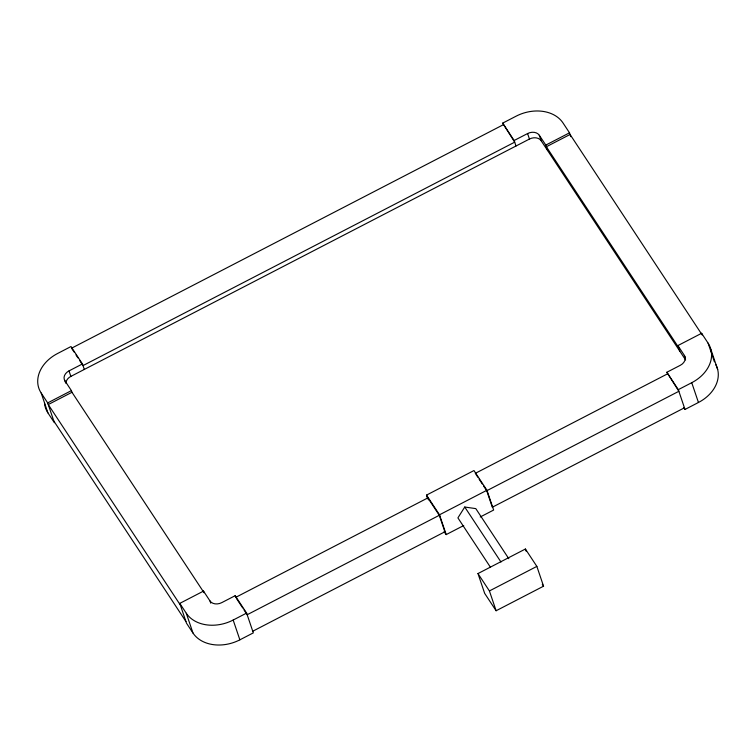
<?xml version="1.0" encoding="UTF-8"?>
<svg xmlns="http://www.w3.org/2000/svg" width="756" height="756" viewBox="0 0 756 756"><rect width="100%" height="100%" fill="white"/><g stroke="black" fill="none" stroke-linecap="round" stroke-linejoin="round"><path stroke-width="1.13" d="M508.797 558.703L475.798 508.618L464.751 507.03L457.909 517.879L490.266 566.981M79.824 360.754L83.009 365.583L514.694 142.156L502.683 123.124L516.131 116.169A35.901 27.377 -18.7 0 1 563.022 122.973L569.514 132.82L570.818 136.675M503.241 124.768L71.555 348.204L74.097 352.069M65.659 382.98L64.921 380.778A8.977 6.842 -18.7 0 1 69.004 370.894L82.451 363.938L70.998 346.55L57.55 353.515A35.901 27.377 -18.7 0 0 41.202 393.054L47.902 412.852L54.385 422.698L47.685 402.91L41.202 393.054M515.998 146.002L514.137 140.503L527.584 133.547A8.977 6.842 -18.7 0 1 539.302 135.248L545.794 145.095L547.656 150.595M65.933 382.829A8.977 6.842 -18.7 0 1 70.866 376.394L529.446 139.047A8.977 6.842 -18.7 0 1 541.164 140.748L685.597 359.941M47.685 402.91L71.404 390.625L64.921 380.778M545.794 145.095L569.514 132.82M71.404 390.625L71.971 392.279L48.252 404.555L180.344 605.036M209.998 600.954A8.977 6.842 -18.7 0 0 221.716 602.655L235.163 595.7L246.617 613.088L253.317 632.876L239.869 639.831A35.901 27.377 -18.7 0 1 192.978 633.027L186.486 623.18L179.786 603.382L203.506 591.107L209.998 600.954L210.744 603.156M679.757 351.077L677.896 345.577L701.615 333.301L708.098 343.148L714.429 361.84M427.735 498.677L426.526 495.104L473.965 470.553L486.94 490.247L493.64 510.045L480.24 516.981M684.445 407.796L492.317 507.238L486.741 490.738L678.86 391.296L666.849 372.264L680.296 365.309A8.977 6.842 -18.7 0 0 684.378 355.424L677.896 345.577M475.288 473.36L667.406 373.918M179.786 603.382L186.278 613.229A35.901 27.377 -18.7 0 0 233.169 620.043L246.617 613.088M715.847 364.713A35.901 27.377 -18.7 0 1 698.449 402.485L685.002 409.45L678.302 389.652L691.749 382.697A35.901 27.377 -18.7 0 0 708.098 343.148M463.74 525.524L446.201 534.596L439.501 514.798L486.94 490.247M252.759 631.232L444.887 531.789M477.962 573.568L525.401 549.017L536.855 566.395L543.555 586.193L496.116 610.744L484.662 593.365L477.962 573.568L489.415 590.946L496.116 610.744M489.415 590.946L536.855 566.395M678.453 347.221L546.352 146.749L570.071 134.474L702.173 334.946L701.615 333.301M502.683 123.124L514.137 140.503M666.849 372.264L678.302 389.652M683.736 407.512L685.002 409.45M475.921 474.324L477.83 477.225M479.106 479.153L482.281 483.982M483.556 485.91L487.497 491.901M542.279 584.265L543.555 586.193M464.751 507.03L500.982 562.02M426.526 495.104L439.501 514.798M427.083 496.749L440.058 516.452M444.159 531.487L446.201 534.596M76.006 354.961L77.915 357.862M236.354 598.317L242.723 607.975M243.99 609.903L247.174 614.732L439.302 515.29L445.445 533.443M71.971 392.279L203.421 591.768M53.827 421.054L185.929 621.527M710.98 349.707L717.68 369.504M684.378 355.424L685.503 358.722M691.749 382.697L698.449 402.485M539.302 135.248L541.164 140.748M527.584 133.547L529.446 139.047M525.401 549.017L526.148 551.218M428.501 499.839L427.849 497.911L235.721 597.353L235.163 595.7M233.169 620.043L239.869 639.831M203.506 591.107L204.063 592.751M186.278 613.229L192.978 633.027M82.451 363.938L84.313 369.438M69.004 370.894L70.866 376.394M47.902 412.852A35.901 27.377 -18.7 0 1 44.509 403.26"/></g></svg>
